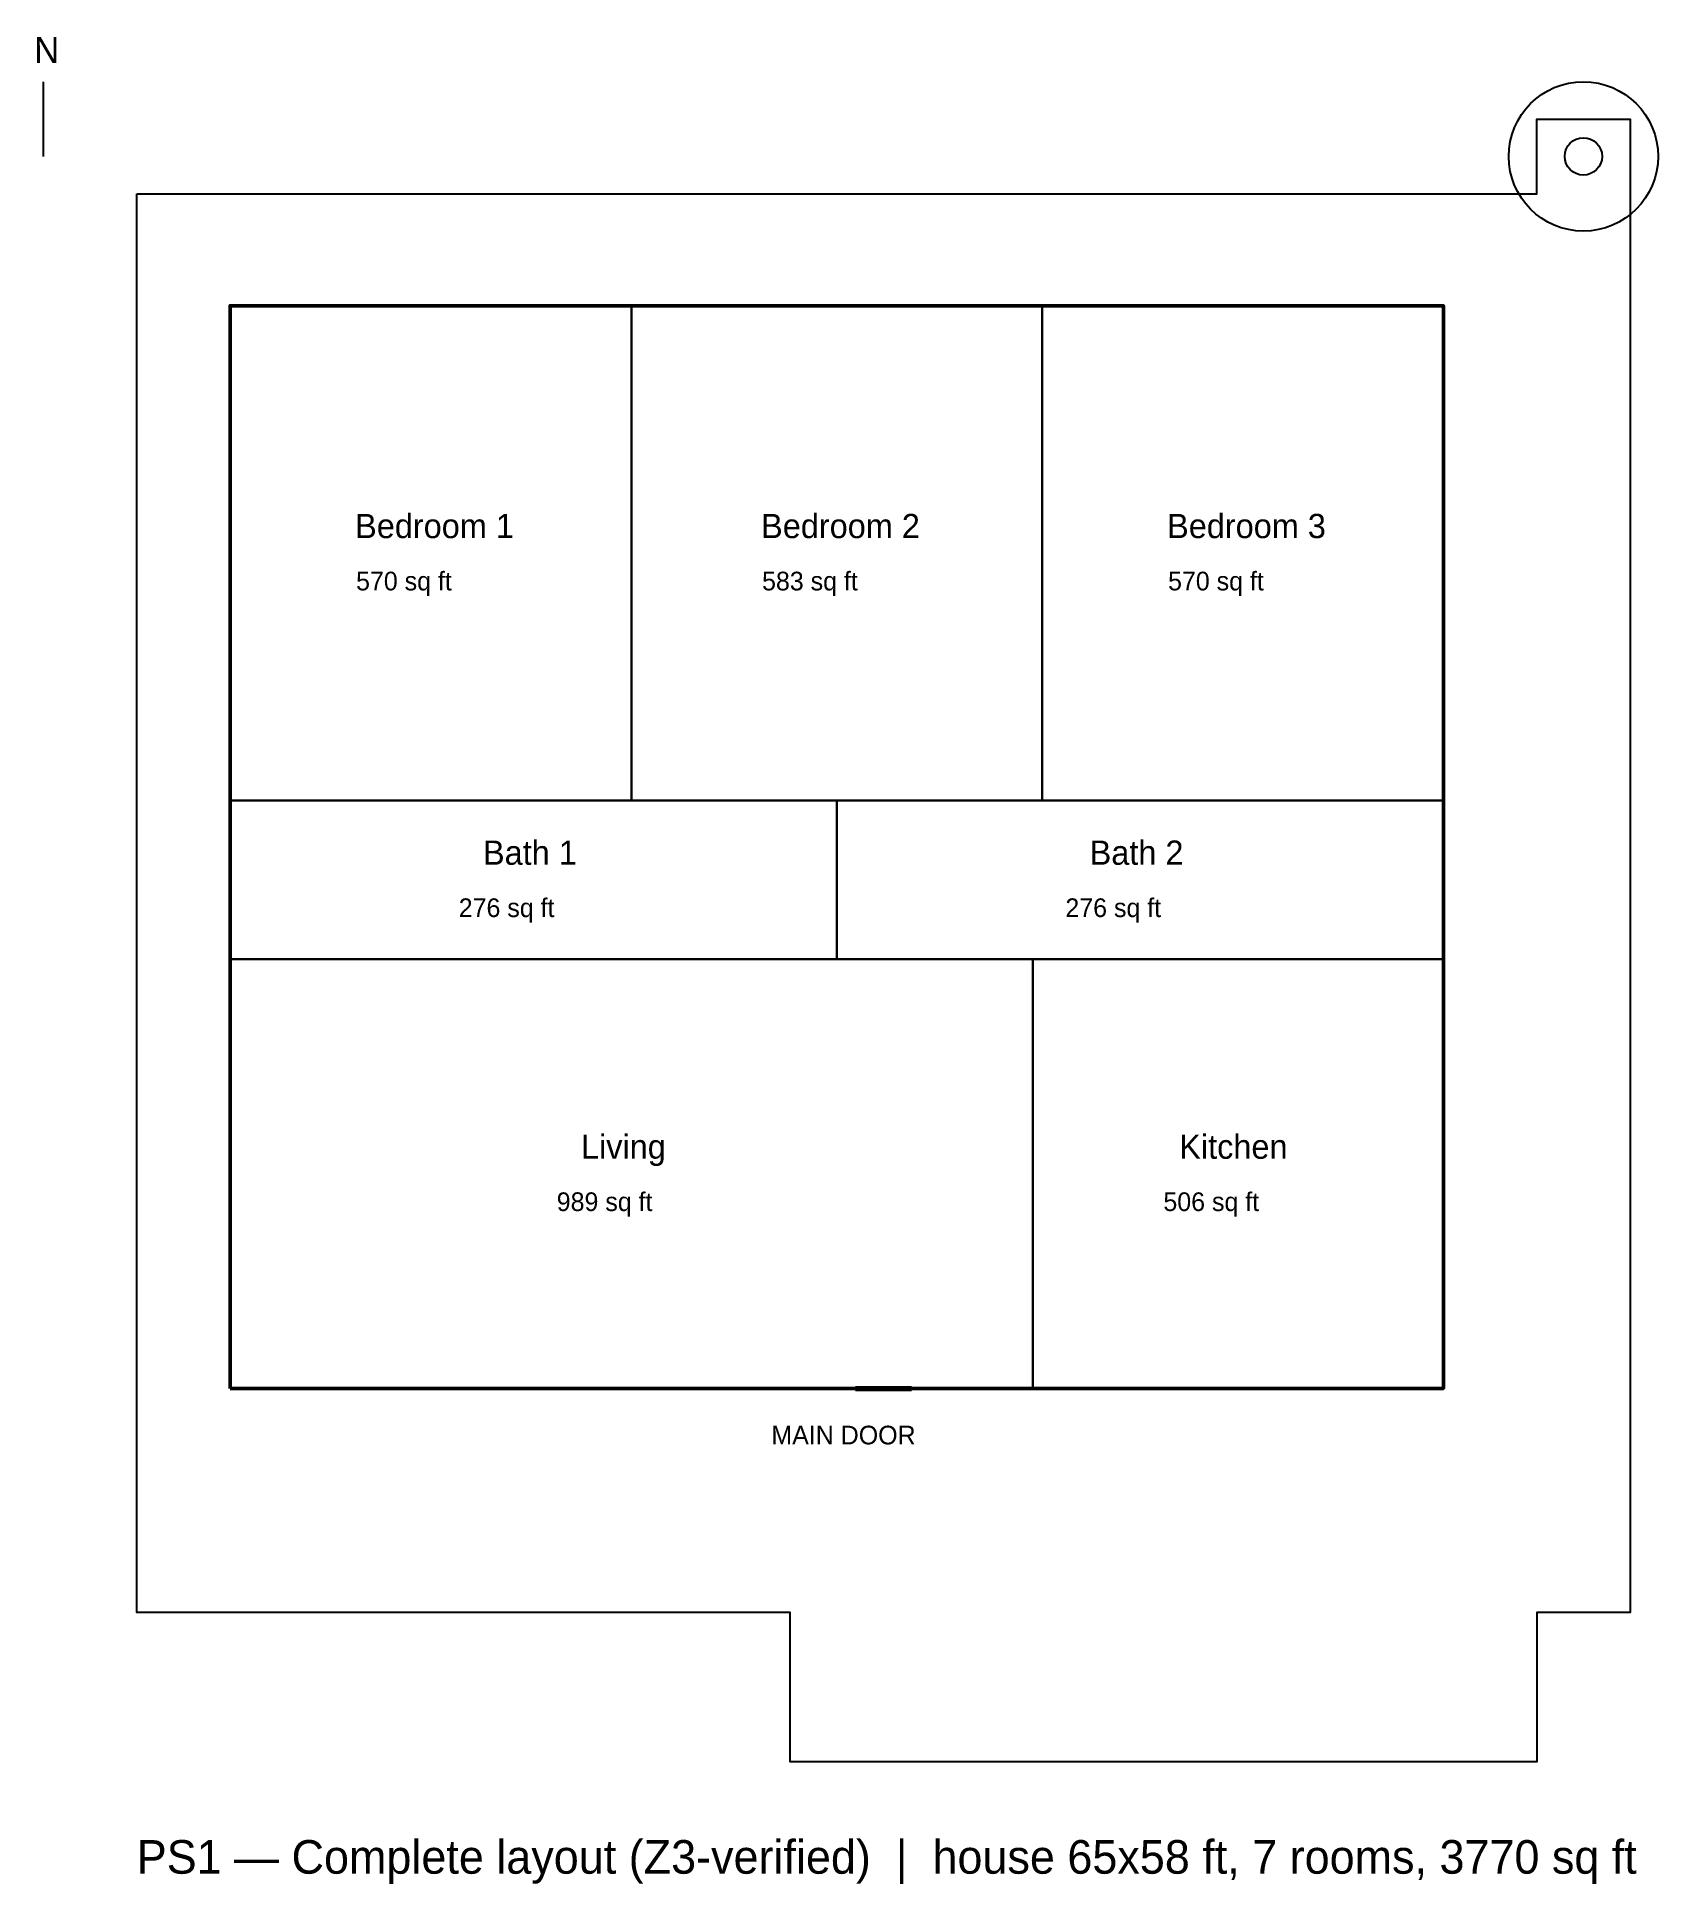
# Model space of a CAD drawing. Header units: metres. Extents: x -5.3 to 81.5, y -6.6 to 92.4.
import ezdxf

# ---------------------------------------------------------------- set-up
doc = ezdxf.new("R2010")
doc.units = ezdxf.units.M

msp = doc.modelspace()

# ---------------------------------------------------------------- linework, layer by layer
at = {"layer": 'DOOR', "color": 5, "lineweight": 70}
msp.add_line((38.5, 20), (41.5, 20), dxfattribs=at)
at = {"layer": 'HOUSE', "color": 7, "lineweight": 50}
msp.add_lwpolyline([(5, 20), (70, 20), (70, 78), (5, 78), (5, 20)], close=True, dxfattribs=at)
at = {"layer": 'LABELS', "color": 7}
msp.add_line((-5, 86), (-5, 90), dxfattribs=at)
at = {"layer": 'PLOT', "color": 1}
msp.add_lwpolyline([(0, 84), (75, 84), (75, 88), (80, 88), (80, 8), (75, 8), (75, 0), (35, 0), (35, 8), (0, 8), (0, 84)], close=True, dxfattribs=at)
at = {"layer": 'ROOM_BATH', "color": 5}
for points in [[(5, 43), (37.5, 43), (37.5, 51.5), (5, 51.5), (5, 43)], [(37.5, 43), (70, 43), (70, 51.5), (37.5, 51.5), (37.5, 43)]]:
    msp.add_lwpolyline(points, close=True, dxfattribs=at)
at = {"layer": 'ROOM_BEDROOM', "color": 3}
for points in [[(5, 51.5), (26.5, 51.5), (26.5, 78), (5, 78), (5, 51.5)], [(26.5, 51.5), (48.5, 51.5), (48.5, 78), (26.5, 78), (26.5, 51.5)], [(48.5, 51.5), (70, 51.5), (70, 78), (48.5, 78), (48.5, 51.5)]]:
    msp.add_lwpolyline(points, close=True, dxfattribs=at)
at = {"layer": 'ROOM_KITCHEN', "color": 6}
msp.add_lwpolyline([(48, 20), (70, 20), (70, 43), (48, 43), (48, 20)], close=True, dxfattribs=at)
at = {"layer": 'ROOM_LIVING', "color": 4}
msp.add_lwpolyline([(5, 20), (48, 20), (48, 43), (5, 43), (5, 20)], close=True, dxfattribs=at)
at = {"layer": 'TREE', "color": 3}
for radius in [4, 1]:
    msp.add_circle((77.5, 86), radius, dxfattribs=at)

# ---------------------------------------------------------------- texts
at = {"layer": 'LABELS', "color": 7}
for s, height, p in [('N', 1.4, (-5.5, 91)), ('Bedroom 1', 1.3, (11.7, 65.55)), ('Bedroom 2', 1.3, (33.45, 65.55)), ('Bedroom 3', 1.3, (55.2, 65.55)), ('570 sq ft', 1, (11.75, 62.75)), ('583 sq ft', 1, (33.5, 62.75)), ('570 sq ft', 1, (55.25, 62.75)), ('Bath 1', 1.3, (18.55, 48.05)), ('Bath 2', 1.3, (51.05, 48.05)), ('276 sq ft', 1, (17.25, 45.25)), ('276 sq ft', 1, (49.75, 45.25)), ('Living', 1.3, (23.8, 32.3)), ('Kitchen', 1.3, (55.85, 32.3)), ('989 sq ft', 1, (22.5, 29.5)), ('506 sq ft', 1, (55, 29.5)), ('PS1 — Complete layout (Z3-verified)  |  house 65x58 ft, 7 rooms, 3770 sq ft', 1.8, (0, -6))]:
    msp.add_text(s, height=height, dxfattribs=at).set_placement(p)
at = {"layer": 'LABELS', "color": 5}
msp.add_text('MAIN DOOR', height=1, dxfattribs=at).set_placement((34, 17))

doc.saveas('drawing.dxf')
